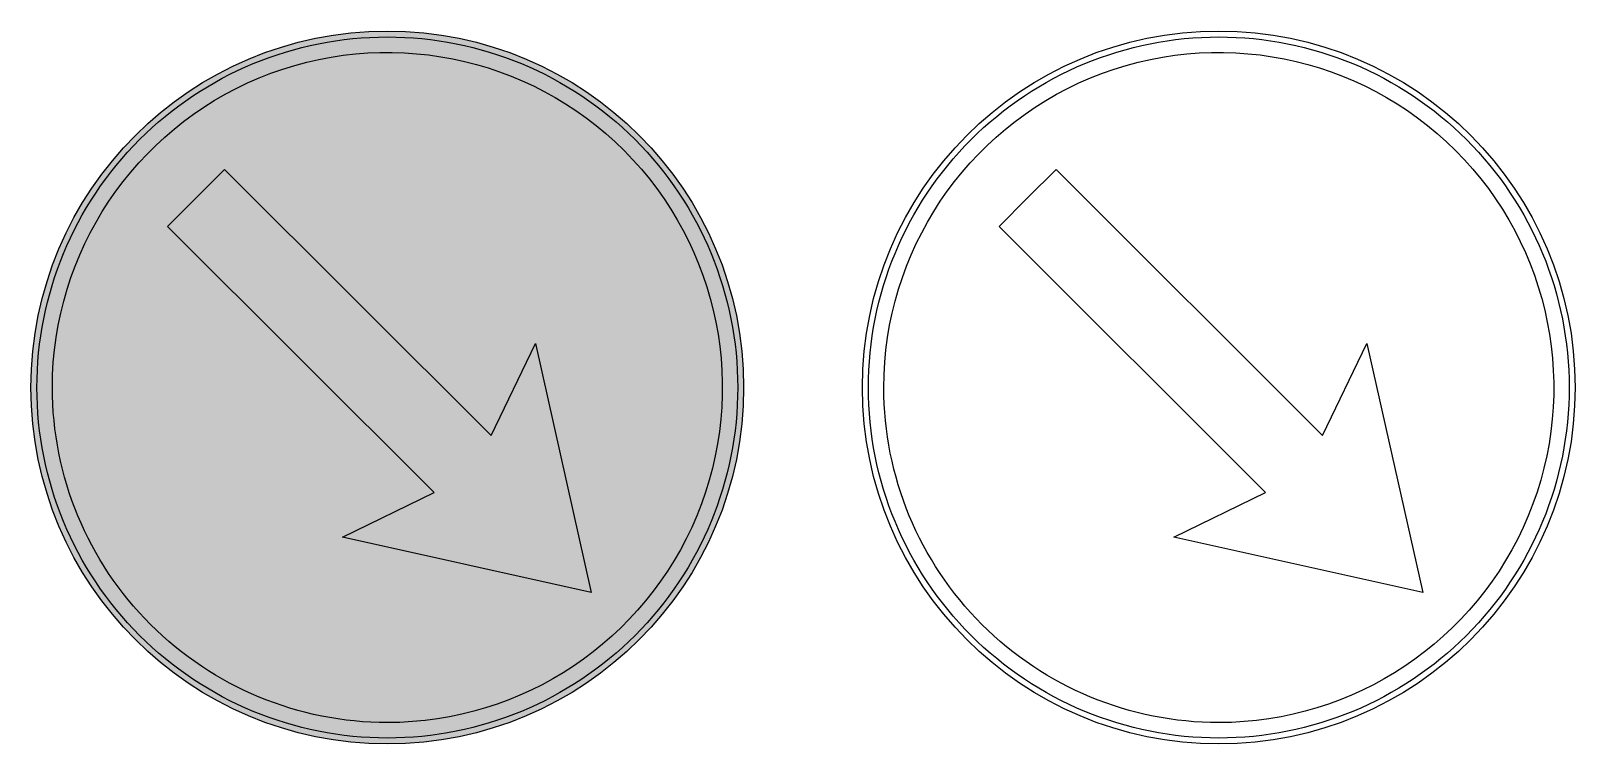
# Model space of a CAD drawing. Extents: x -32 to 1268, y 5 to 606.
import ezdxf

# ---------------------------------------------------------------- set-up
doc = ezdxf.new("R2010")
doc.units = 0
doc.header["$MEASUREMENT"] = 0

msp = doc.modelspace()

# ---------------------------------------------------------------- hatches: boundary and pattern name
h = msp.add_hatch(color=5)
edge = h.paths.add_edge_path()
edge.add_arc((267.7139999999999, 305.463935), 300.0000650000001, 90, 270, ccw=False)
edge.add_arc((267.7139999999999, 305.463935), 300.000065, -90, 90, ccw=False)
edge = h.paths.add_edge_path(flags=16)
edge.add_arc((267.7138296127461, 305.4637296128209), 294.9998296128701, 179.9999474845656, 270.00003309313956, ccw=False)
edge.add_arc((267.7137796128209, 305.4642203871792), 294.9997796129032, 89.99995719571302, 180.0000428042869, ccw=False)
edge.add_arc((267.7122203871791, 305.4662203841908), 294.9977796211771, -0.00043125288328837996, 89.99965435569072, ccw=False)
edge.add_arc((267.7121703872538, 305.4617296158092), 294.9978296214829, -89.99964464454331, 0.0004409640307017071, ccw=False)
edge = h.paths.add_edge_path(flags=0)
edge.add_arc((267.7138393247235, 305.4637393247983), 281.999839324844, 179.9999470368887, 270.0000326454626, ccw=False)
edge.add_arc((267.7150692230466, 305.4641940779319), 282.0010692231135, 44.99998206247909, 180.0000394319299, ccw=False)
edge.add_arc((267.7148804737708, 305.4647263295346), 282.0008263309091, -90.00017889107522, 44.99987847837548, ccw=False)
h.paths.add_polyline_path([(439.46, 132.919), (229.855, 179.623), (307.05, 217.127), (82.74399999999991, 440.998), (106.7189999999999, 465.019), (130.693, 489.04), (355, 265.169), (392.3599999999999, 342.429)], flags=0)
h = msp.add_hatch(color=7)
edge = h.paths.add_edge_path()
edge.add_arc((267.7138296127461, 305.4637296128209), 294.9998296128701, 179.9999474845656, 270.00003309313956, ccw=False)
edge.add_arc((267.7137796128209, 305.4642203871792), 294.9997796129032, 89.99995719571302, 180.0000428042869, ccw=False)
edge.add_arc((267.7122203871791, 305.4662203841908), 294.9977796211771, -0.00043125288328837996, 89.99965435569072, ccw=False)
edge.add_arc((267.7121703872538, 305.4617296158092), 294.9978296214829, -89.99964464454331, 0.0004409640307017071, ccw=False)
edge = h.paths.add_edge_path(flags=16)
edge.add_arc((267.7138393247235, 305.4637393247983), 281.999839324844, 179.9999470368887, 270.0000326454626, ccw=False)
edge.add_arc((267.7150692230466, 305.4641940779319), 282.0010692231135, 44.99998206247909, 180.0000394319299, ccw=False)
edge.add_arc((267.7148804737708, 305.4647263295346), 282.0008263309091, -90.00017889107522, 44.99987847837548, ccw=False)
h.paths.add_polyline_path([(439.46, 132.919), (229.855, 179.623), (307.05, 217.127), (82.74399999999991, 440.998), (106.7189999999999, 465.019), (130.693, 489.04), (355, 265.169), (392.3599999999999, 342.429)], flags=0)

# ---------------------------------------------------------------- linework, layer by layer
at = {"color": 5}
msp.add_lwpolyline([(267.7139999999999, 5.46387, -1), (267.7139999999999, 605.464, -1)], format="xyb", close=True, dxfattribs=at)
for points in [[(267.7139999999999, 10.4639, -0.414214), (-27.28600000000006, 305.464, -0.414214), (267.7139999999999, 600.464, -0.414214), (562.71, 305.464, -0.414214)], [(967.7139999999999, 5.46387, -1), (967.7139999999999, 605.464, -1)], [(967.7139999999999, 10.4639, -0.414214), (672.7139999999999, 305.464, -0.414214), (967.7139999999999, 600.464, -0.414214), (1262.71, 305.464, -0.414214)], [(267.7139999999999, 23.4639, -0.414214), (-14.28600000000006, 305.464, -0.668179), (467.1199999999999, 504.869, -0.668179)], [(967.7139999999999, 23.4639, -0.414214), (685.7139999999999, 305.464, -0.668179), (1167.12, 504.869, -0.668179)]]:
    msp.add_lwpolyline(points, format="xyb", close=True)
for points in [[(439.46, 132.919), (229.855, 179.623), (307.05, 217.127), (82.74399999999991, 440.998), (106.7189999999999, 465.019), (130.693, 489.04), (355, 265.169), (392.3599999999999, 342.429)], [(1139.46, 132.919), (929.855, 179.623), (1007.05, 217.127), (782.7439999999999, 440.998), (806.7189999999999, 465.019), (830.693, 489.04), (1055, 265.169), (1092.36, 342.429)]]:
    msp.add_lwpolyline(points, close=True)

doc.saveas('drawing.dxf')
